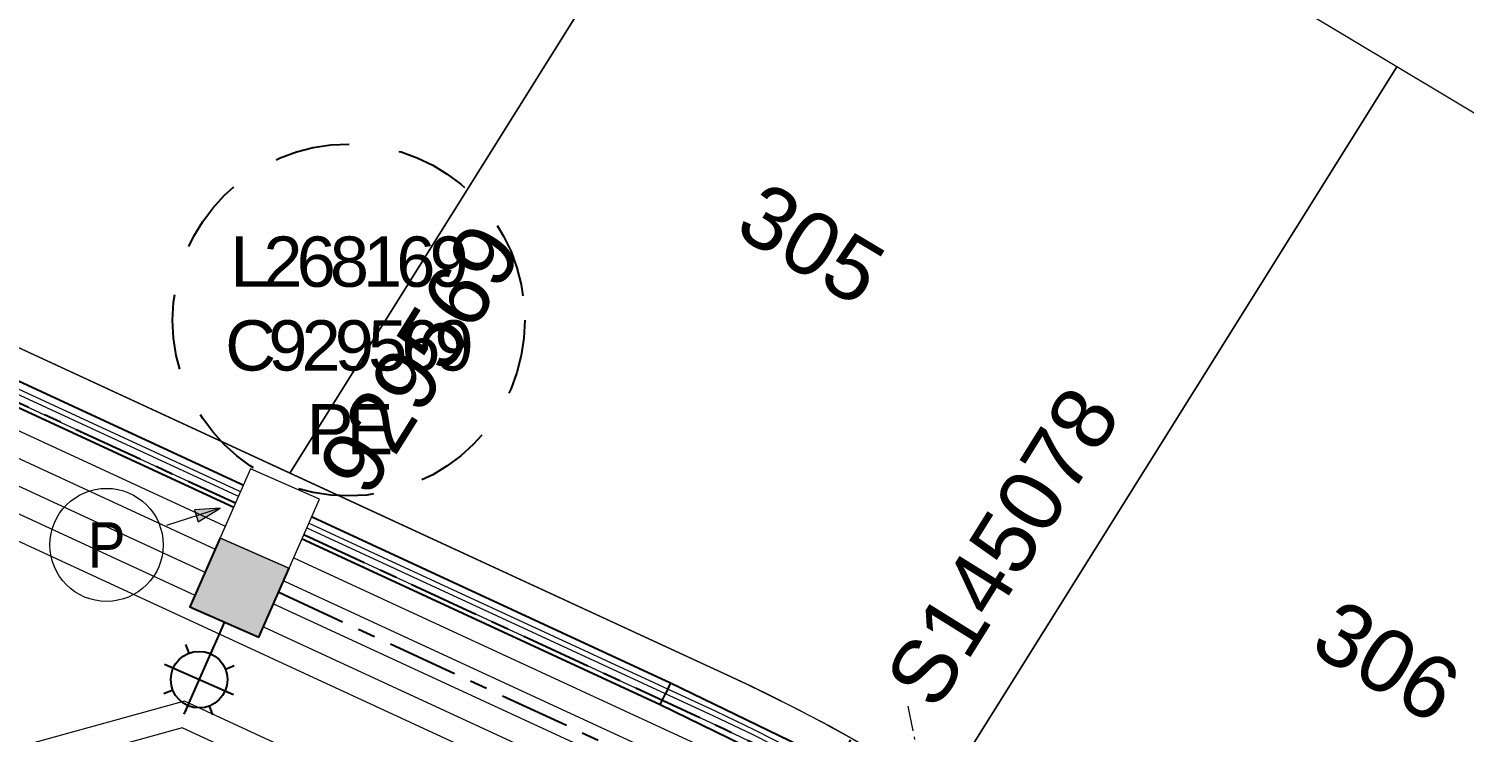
# Model space of a CAD drawing. Header units: metres. Extents: x 264965 to 265706, y 6180501 to 6181430.
# Drawn here: x 265565.4 to 265622.4, y 6181117.9 to 6181145.9 of the extents above; entities that cross this region are included whole.
import ezdxf
from ezdxf.enums import TextEntityAlignment as Align

# ---------------------------------------------------------------- set-up
doc = ezdxf.new("R2010")
doc.units = ezdxf.units.M
for name, pattern in [('Cable Exist UG', [7, 4, -1, 1, -1]), ('Dash', [5, 3, -2]), ('PHANTOM2', [4.45, 2, -0.5, 0.15, -0.5, 0.15, -0.5, 0.15, -0.5])]:
    doc.linetypes.add(name, pattern=pattern)
doc.layers.get('0').update_dxf_attribs({"color": 6})
for name, color, linetype, lineweight in [('_User Miscellaneous1', 30, 'Continuous', 13), ('_User Miscellaneous10', 241, 'Continuous', 13), ('_User Miscellaneous8', 196, 'Continuous', 13), ('_User_LV_Exist', 5, 'Continuous', 25), ('_User_SL_Exist', 4, 'Continuous', 25), ('Cadastre Developer_SP_NEW', 92, 'Continuous', 15)]:
    doc.layers.add(name, color=color, linetype=linetype, lineweight=lineweight)
doc.layers.add('_User Miscellaneous12', color=252, linetype='Continuous', lineweight=13, plot=False, transparency=0.5)
doc.layers.add('Equip_LV_NEW', color=2, linetype='Continuous')
doc.layers.add('UG_Details_SP_MISC', color=7, linetype='Continuous')
doc.styles.add('ARIAL', font='arial.ttf', dxfattribs={"height": 2})
doc.styles.add('COLUMN_LABEL', font='arial.ttf', dxfattribs={"height": 2})
doc.styles.add('POLE_LABEL', font='arial.ttf', dxfattribs={"height": 2})
doc.styles.add('SL_LABEL', font='arial.ttf', dxfattribs={"height": 2})
doc.styles.get("Standard").update_dxf_attribs({"font": 'arial.ttf'})
doc.linetypes.add('Cable 4', pattern='A,4,-0.1,["*",Standard,S=2,R=0,X=0,Y=-1.6],-1.2', length=5.3)

# ---------------------------------------------------------------- blocks, each defined once
blk = doc.blocks.new('LV_UG_LINKS_OPEN_NEW')
at = {"layer": 'Equip_LV_NEW'}
for tag, flags, p in [('ACTUAL_STATUS', 9, (3.167, -1.667)), ('CONSTRUCTED_VOLTAGE', 9, (3.167, -1.833)), ('OPERATING_VOLTAGE', 9, (3.167, -2.167)), ('ORIENTATION', 9, (3.167, -2.333)), ('NO_PHASES', 9, (3.167, -2)), ('STATE', 9, (3.167, -2.5)), ('SWITCH_TYPE', 9, (3.167, -2.667)), ('USAGE', 9, (3.167, -2.833)), ('OWNED_BY', 9, (3.167, -3.167)), ('OPERATED_BY', 9, (3.167, -3.333)), ('NOTES', 9, (3.167, -3)), ('MAINTAINED_BY', 9, (3.167, -3.5)), ('TYPE', 9, (3.167, -3.833)), ('Z', 1, (3.167, -4)), ('NUMBER_OF_PHASES', 9, (3.167, -3.667))]:
    blk.add_attdef(tag, text='', height=0.167, dxfattribs=dict(at, flags=flags)).set_placement(p, align=Align.MIDDLE_LEFT)
blk.add_wipeout([(4, 1.25), (3.969, 1.25), (3.939, 1.248), (3.908, 1.247), (3.877, 1.244), (3.847, 1.241), (3.817, 1.236), (3.786, 1.232), (3.756, 1.226), (3.726, 1.22), (3.696, 1.213), (3.667, 1.205), (3.637, 1.196), (3.608, 1.187), (3.579, 1.177), (3.55, 1.166), (3.522, 1.155), (3.493, 1.143), (3.466, 1.13), (3.438, 1.117), (3.411, 1.102), (3.384, 1.088), (3.357, 1.072), (3.331, 1.056), (3.306, 1.039), (3.28, 1.022), (3.255, 1.004), (3.231, 0.985), (3.207, 0.966), (3.184, 0.947), (3.161, 0.926), (3.138, 0.905), (3.116, 0.884), (3.095, 0.862), (3.074, 0.839), (3.053, 0.816), (3.034, 0.793), (3.015, 0.769), (2.996, 0.745), (2.978, 0.72), (2.961, 0.694), (2.944, 0.669), (2.928, 0.643), (2.912, 0.616), (2.898, 0.589), (2.883, 0.562), (2.87, 0.534), (2.857, 0.507), (2.845, 0.478), (2.834, 0.45), (2.823, 0.421), (2.813, 0.392), (2.804, 0.363), (2.795, 0.333), (2.787, 0.304), (2.78, 0.274), (2.774, 0.244), (2.768, 0.214), (2.764, 0.183), (2.759, 0.153), (2.756, 0.123), (2.753, 0.092), (2.752, 0.061), (2.75, 0.031), (2.75, 0), (2.75, -0.031), (2.752, -0.061), (2.753, -0.092), (2.756, -0.123), (2.759, -0.153), (2.764, -0.183), (2.768, -0.214), (2.774, -0.244), (2.78, -0.274), (2.787, -0.304), (2.795, -0.333), (2.804, -0.363), (2.813, -0.392), (2.823, -0.421), (2.834, -0.45), (2.845, -0.478), (2.857, -0.507), (2.87, -0.534), (2.883, -0.562), (2.898, -0.589), (2.912, -0.616), (2.928, -0.643), (2.944, -0.669), (2.961, -0.694), (2.978, -0.72), (2.996, -0.745), (3.015, -0.769), (3.034, -0.793), (3.053, -0.816), (3.074, -0.839), (3.095, -0.862), (3.116, -0.884), (3.138, -0.905), (3.161, -0.926), (3.184, -0.947), (3.207, -0.966), (3.231, -0.985), (3.255, -1.004), (3.28, -1.022), (3.306, -1.039), (3.331, -1.056), (3.357, -1.072), (3.384, -1.088), (3.411, -1.102), (3.438, -1.117), (3.466, -1.13), (3.493, -1.143), (3.522, -1.155), (3.55, -1.166), (3.579, -1.177), (3.608, -1.187), (3.637, -1.196), (3.667, -1.205), (3.696, -1.213), (3.726, -1.22), (3.756, -1.226), (3.786, -1.232), (3.817, -1.236), (3.847, -1.241), (3.877, -1.244), (3.908, -1.247), (3.939, -1.248), (3.969, -1.25), (4, -1.25), (4.031, -1.25), (4.061, -1.248), (4.092, -1.247), (4.123, -1.244), (4.153, -1.241), (4.183, -1.236), (4.214, -1.232), (4.244, -1.226), (4.274, -1.22), (4.304, -1.213), (4.333, -1.205), (4.363, -1.196), (4.392, -1.187), (4.421, -1.177), (4.45, -1.166), (4.478, -1.155), (4.507, -1.143), (4.534, -1.13), (4.562, -1.117), (4.589, -1.102), (4.616, -1.088), (4.643, -1.072), (4.669, -1.056), (4.694, -1.039), (4.72, -1.022), (4.745, -1.004), (4.769, -0.985), (4.793, -0.966), (4.816, -0.947), (4.839, -0.926), (4.862, -0.905), (4.884, -0.884), (4.905, -0.862), (4.926, -0.839), (4.947, -0.816), (4.966, -0.793), (4.985, -0.769), (5.004, -0.745), (5.022, -0.72), (5.039, -0.694), (5.056, -0.669), (5.072, -0.643), (5.088, -0.616), (5.102, -0.589), (5.117, -0.562), (5.13, -0.534), (5.143, -0.507), (5.155, -0.478), (5.166, -0.45), (5.177, -0.421), (5.187, -0.392), (5.196, -0.363), (5.205, -0.333), (5.213, -0.304), (5.22, -0.274), (5.226, -0.244), (5.232, -0.214), (5.236, -0.183), (5.241, -0.153), (5.244, -0.123), (5.247, -0.092), (5.248, -0.061), (5.25, -0.031), (5.25, 0), (5.25, 0.031), (5.248, 0.061), (5.247, 0.092), (5.244, 0.123), (5.241, 0.153), (5.236, 0.183), (5.232, 0.214), (5.226, 0.244), (5.22, 0.274), (5.213, 0.304), (5.205, 0.333), (5.196, 0.363), (5.187, 0.392), (5.177, 0.421), (5.166, 0.45), (5.155, 0.478), (5.143, 0.507), (5.13, 0.534), (5.117, 0.562), (5.102, 0.589), (5.088, 0.616), (5.072, 0.643), (5.056, 0.669), (5.039, 0.694), (5.022, 0.72), (5.004, 0.745), (4.985, 0.769), (4.966, 0.793), (4.947, 0.816), (4.926, 0.839), (4.905, 0.862), (4.884, 0.884), (4.862, 0.905), (4.839, 0.926), (4.816, 0.947), (4.793, 0.966), (4.769, 0.985), (4.745, 1.004), (4.72, 1.022), (4.694, 1.039), (4.669, 1.056), (4.643, 1.072), (4.616, 1.088), (4.589, 1.102), (4.562, 1.117), (4.534, 1.13), (4.507, 1.143), (4.478, 1.155), (4.45, 1.166), (4.421, 1.177), (4.392, 1.187), (4.363, 1.196), (4.333, 1.205), (4.304, 1.213), (4.274, 1.22), (4.244, 1.226), (4.214, 1.232), (4.183, 1.236), (4.153, 1.241), (4.123, 1.244), (4.092, 1.247), (4.061, 1.248), (4.031, 1.25)]).dxf.layer = 'Equip_LV_NEW'
for p, q in [((3.792, 1.863), (3.792, 1.232)), ((4.208, 1.863), (4.208, 1.232)), ((3.792, -1.232), (3.792, -1.863)), ((4.208, -1.232), (4.208, -1.863))]:
    blk.add_line(p, q, dxfattribs=at)
at = {"layer": 'Equip_LV_NEW', "flags": 128}
blk.add_lwpolyline([(4, 1.25), (3.969, 1.25), (3.939, 1.248), (3.908, 1.247), (3.877, 1.244), (3.847, 1.241), (3.817, 1.236), (3.786, 1.232), (3.756, 1.226), (3.726, 1.22), (3.696, 1.213), (3.667, 1.205), (3.637, 1.196), (3.608, 1.187), (3.579, 1.177), (3.55, 1.166), (3.522, 1.155), (3.493, 1.143), (3.466, 1.13), (3.438, 1.117), (3.411, 1.102), (3.384, 1.088), (3.357, 1.072), (3.331, 1.056), (3.306, 1.039), (3.28, 1.022), (3.255, 1.004), (3.231, 0.985), (3.207, 0.966), (3.184, 0.947), (3.161, 0.926), (3.138, 0.905), (3.116, 0.884), (3.095, 0.862), (3.074, 0.839), (3.053, 0.816), (3.034, 0.793), (3.015, 0.769), (2.996, 0.745), (2.978, 0.72), (2.961, 0.694), (2.944, 0.669), (2.928, 0.643), (2.912, 0.616), (2.898, 0.589), (2.883, 0.562), (2.87, 0.534), (2.857, 0.507), (2.845, 0.478), (2.834, 0.45), (2.823, 0.421), (2.813, 0.392), (2.804, 0.363), (2.795, 0.333), (2.787, 0.304), (2.78, 0.274), (2.774, 0.244), (2.768, 0.214), (2.764, 0.183), (2.759, 0.153), (2.756, 0.123), (2.753, 0.092), (2.752, 0.061), (2.75, 0.031), (2.75, 0), (2.75, -0.031), (2.752, -0.061), (2.753, -0.092), (2.756, -0.123), (2.759, -0.153), (2.764, -0.183), (2.768, -0.214), (2.774, -0.244), (2.78, -0.274), (2.787, -0.304), (2.795, -0.333), (2.804, -0.363), (2.813, -0.392), (2.823, -0.421), (2.834, -0.45), (2.845, -0.478), (2.857, -0.507), (2.87, -0.534), (2.883, -0.562), (2.898, -0.589), (2.912, -0.616), (2.928, -0.643), (2.944, -0.669), (2.961, -0.694), (2.978, -0.72), (2.996, -0.745), (3.015, -0.769), (3.034, -0.793), (3.053, -0.816), (3.074, -0.839), (3.095, -0.862), (3.116, -0.884), (3.138, -0.905), (3.161, -0.926), (3.184, -0.947), (3.207, -0.966), (3.231, -0.985), (3.255, -1.004), (3.28, -1.022), (3.306, -1.039), (3.331, -1.056), (3.357, -1.072), (3.384, -1.088), (3.411, -1.102), (3.438, -1.117), (3.466, -1.13), (3.493, -1.143), (3.522, -1.155), (3.55, -1.166), (3.579, -1.177), (3.608, -1.187), (3.637, -1.196), (3.667, -1.205), (3.696, -1.213), (3.726, -1.22), (3.756, -1.226), (3.786, -1.232), (3.817, -1.236), (3.847, -1.241), (3.877, -1.244), (3.908, -1.247), (3.939, -1.248), (3.969, -1.25), (4, -1.25), (4.031, -1.25), (4.061, -1.248), (4.092, -1.247), (4.123, -1.244), (4.153, -1.241), (4.183, -1.236), (4.214, -1.232), (4.244, -1.226), (4.274, -1.22), (4.304, -1.213), (4.333, -1.205), (4.363, -1.196), (4.392, -1.187), (4.421, -1.177), (4.45, -1.166), (4.478, -1.155), (4.507, -1.143), (4.534, -1.13), (4.562, -1.117), (4.589, -1.102), (4.616, -1.088), (4.643, -1.072), (4.669, -1.056), (4.694, -1.039), (4.72, -1.022), (4.745, -1.004), (4.769, -0.985), (4.793, -0.966), (4.816, -0.947), (4.839, -0.926), (4.862, -0.905), (4.884, -0.884), (4.905, -0.862), (4.926, -0.839), (4.947, -0.816), (4.966, -0.793), (4.985, -0.769), (5.004, -0.745), (5.022, -0.72), (5.039, -0.694), (5.056, -0.669), (5.072, -0.643), (5.088, -0.616), (5.102, -0.589), (5.117, -0.562), (5.13, -0.534), (5.143, -0.507), (5.155, -0.478), (5.166, -0.45), (5.177, -0.421), (5.187, -0.392), (5.196, -0.363), (5.205, -0.333), (5.213, -0.304), (5.22, -0.274), (5.226, -0.244), (5.232, -0.214), (5.236, -0.183), (5.241, -0.153), (5.244, -0.123), (5.247, -0.092), (5.248, -0.061), (5.25, -0.031), (5.25, 0), (5.25, 0.031), (5.248, 0.061), (5.247, 0.092), (5.244, 0.123), (5.241, 0.153), (5.236, 0.183), (5.232, 0.214), (5.226, 0.244), (5.22, 0.274), (5.213, 0.304), (5.205, 0.333), (5.196, 0.363), (5.187, 0.392), (5.177, 0.421), (5.166, 0.45), (5.155, 0.478), (5.143, 0.507), (5.13, 0.534), (5.117, 0.562), (5.102, 0.589), (5.088, 0.616), (5.072, 0.643), (5.056, 0.669), (5.039, 0.694), (5.022, 0.72), (5.004, 0.745), (4.985, 0.769), (4.966, 0.793), (4.947, 0.816), (4.926, 0.839), (4.905, 0.862), (4.884, 0.884), (4.862, 0.905), (4.839, 0.926), (4.816, 0.947), (4.793, 0.966), (4.769, 0.985), (4.745, 1.004), (4.72, 1.022), (4.694, 1.039), (4.669, 1.056), (4.643, 1.072), (4.616, 1.088), (4.589, 1.102), (4.562, 1.117), (4.534, 1.13), (4.507, 1.143), (4.478, 1.155), (4.45, 1.166), (4.421, 1.177), (4.392, 1.187), (4.363, 1.196), (4.333, 1.205), (4.304, 1.213), (4.274, 1.22), (4.244, 1.226), (4.214, 1.232), (4.183, 1.236), (4.153, 1.241), (4.123, 1.244), (4.092, 1.247), (4.061, 1.248), (4.031, 1.25)], close=True, dxfattribs=at)
blk = doc.blocks.new('*U650')
at = {"layer": '_User_LV_Exist'}
for p, q in [((2.5, 1), (2.5, -1)), ((3, 0.75), (3, -0.75)), ((3.5, 0.5), (3.5, -0.5)), ((4, 0.25), (4, -0.25))]:
    blk.add_line(p, q, dxfattribs=at)
at = {"width": 0.9}
blk.add_attdef('ASSET_NUM', text='', height=2, dxfattribs=at).set_placement((4, 2), align=Align.MIDDLE_LEFT)
for tag, p, flags in [('SUBURB', (-2, 0), 1), ('STREETNAME', (-1.8, 0), 9), ('PARENT', (-1.6, 0), 9), ('NOTES', (-1.4, 0), 9), ('LOCATION', (-1.2, 0), 9), ('LEGEND', (-1, 0), 9), ('USAGE', (-0.8, 0), 9), ('SUPPORT_TYPE', (-0.6, 0), 9), ('STATE', (-0.4, 0), 9), ('OWNED_BY', (-0.2, 0), 9)]:
    blk.add_attdef(tag, p, '', height=0.2, rotation=270, dxfattribs=dict(flags=flags))
blk.add_wipeout([(1, 2.5), (1, -2.5), (-1, -2.5), (-1, 2.5)])
blk.add_lwpolyline([(-1, 2.5), (-1, -1.25), (-1, 1.25), (-1, -2.5), (1, -2.5), (1, 2.5)], close=True)
at = {"layer": '_User_LV_Exist'}
blk.add_line((1, 0), (2.5, 0), dxfattribs=at)
at = {"layer": 'Equip_LV_NEW', "ltscale": 10, "rotation": 89.99999999999999}
blk.add_blockref('LV_UG_LINKS_OPEN_NEW', (0, 0), dxfattribs=at)
blk = doc.blocks.new('*U817')
at = {"width": 0.9, "flags": 8}
blk.add_attdef('ASSET_NUM', text='', height=2, dxfattribs=at).set_placement((4, 2), align=Align.MIDDLE_LEFT)
at = {"flags": 1}
blk.add_attdef('Z', (-2.351, -1.813), '', height=0.2, rotation=270, dxfattribs=at)
at = {"ltscale": 10}
blk.add_wipeout([(-1.353, -1.634), (-1.634, 1.353), (1.353, 1.634), (1.634, -1.353)], dxfattribs=at)
blk.add_lwpolyline([(-1.634, 1.353), (-1.353, -1.634), (1.634, -1.353), (1.353, 1.634)], close=True)
at = {"flags": 9}
for tag, p in [('NOTES', (-2, -1.813)), ('SUBURB', (-1.8, -1.813)), ('STREETNAME', (-1.6, -1.813)), ('LOCATION', (-1.4, -1.813)), ('LEGEND', (-1.2, -1.813)), ('USAGE', (-1, -1.813)), ('STATE', (-0.8, -1.813)), ('OWNED_BY', (-0.6, -1.813)), ('COLUMN_TYPE', (-0.4, -1.813)), ('STREET_CODE', (-0.2, -1.813)), ('STRUCTURE_PLANT_NUMBER', (0.031, -1.813))]:
    blk.add_attdef(tag, text='', height=0.2, rotation=270, dxfattribs=at).set_placement(p, align=Align.MIDDLE_LEFT)
blk = doc.blocks.new('*U496')
for tag, height, rotation, flags, p in [('LNUMBER', 1, 161.2335, 8, (-6.306, 3.199)), ('LANTNUMBER', 0.2, 270, 9, (-1.4, 2.6)), ('LOUTREACH', 0.2, 270, 9, (-1.4, 2.2)), ('LOUTREACHVOCAB', 0.2, 270, 9, (-1.4, 2)), ('LRATECODE', 0.2, 270, 9, (-1.4, 1.8)), ('LREMOVE', 0.2, 270, 9, (-1.4, 1.6)), ('LREPLACE', 0.2, 270, 9, (-1.4, 1.4)), ('LTYPE', 0.2, 270, 9, (-1.4, 1.2)), ('LTYPEVOCAB', 0.2, 270, 9, (-1.4, 1)), ('LEGEND', 0.2, 270, 9, (-1.4, 0.8)), ('SUBURB', 0.2, 270, 9, (-1.4, 0.6)), ('STREETNAME', 0.2, 270, 9, (-1.4, 0.4)), ('LOCATION', 0.2, 270, 9, (-1.4, 0.2)), ('LNEW', 0.2, 270, 9, (-6.4, 0)), ('LMASTVOCAB', 0.2, 270, 9, (-6.2, 0)), ('LMAST', 0.2, 270, 9, (-6, 0)), ('LLAMPVOCAB', 0.2, 270, 9, (-5.8, 0)), ('ORIENTATION', 0.2, 270, 9, (-1.6, 0)), ('OPERATING_VOLTAGE', 0.2, 270, 9, (-1.4, 0)), ('NOTES', 0.2, 270, 9, (-1.4, 0)), ('NO_PHASES', 0.2, 270, 9, (-1.2, 0)), ('LANTERN_TYPE', 0.2, 270, 9, (-1, 0)), ('LANTERN_PURPOSE', 0.2, 270, 9, (-0.8, 0)), ('CONTROL_TYPE', 0.2, 270, 9, (-0.6, 0)), ('CONSTRUCTED_VOLTAGE', 0.2, 270, 9, (-0.4, 0)), ('MAINTAINED_BY', 0.2, 270, 9, (-1.4, -0.663))]:
    blk.add_attdef(tag, text='', height=height, rotation=rotation, dxfattribs=dict(flags=flags)).set_placement(p, align=Align.MIDDLE_LEFT)
at = {"style": 'SL_LABEL'}
for tag, height, rotation, flags, p in [('ASSET_NUM', 1, 161.2335, 8, (-6.95, 1.305)), ('STREET_CODE', 0.001, 270, 9, (0.001, 0))]:
    blk.add_attdef(tag, text='', height=height, rotation=rotation, dxfattribs=dict(at, flags=flags)).set_placement(p, align=Align.MIDDLE_LEFT)
for tag, p, height, flags in [('OPERATED_BY', (-1.4, -0.407), 0.2, 9), ('Z', (0, 0), 0.001, 1)]:
    blk.add_attdef(tag, p, '', height=height, rotation=270, dxfattribs=dict(flags=flags))
blk.add_wipeout([(-5.385, 1.83), (-4.45, 2.632), (-3.244, 2.885), (-2.442, 1.95), (-2.189, 0.744), (-3.124, -0.059), (-4.33, -0.311), (-5.133, 0.624)])
for p, q in [((-4.45, 2.632), (-4.285, 2.296)), ((-4.27, -0.133), (-3.305, 2.707)), ((-3.425, 2.352), (-3.305, 2.707)), ((-4.853, 1.649), (-5.208, 1.769)), ((-2.367, 0.804), (-5.208, 1.769)), ((-2.442, 1.95), (-2.778, 1.784)), ((-5.133, 0.624), (-4.796, 0.79)), ((0, 0), (-2.722, 0.925)), ((-4.27, -0.133), (-4.149, 0.222)), ((-3.124, -0.059), (-3.29, 0.278))]:
    blk.add_line(p, q)
blk.add_circle((-3.787, 1.287), 1.125)
at = {"flags": 9}
for tag, p in [('LLAMP', (-5.6, 0)), ('LEXIST', (-5.4, 0)), ('LCHARGE3PERCENT', (-5.2, 0)), ('LCHARGE3', (-5, 0)), ('LCHARGE2PERCENT', (-4.8, 0)), ('LCHARGE2', (-4.6, 0)), ('LCHARGE1PERCENT', (-4.4, 0)), ('LCHARGE1', (-4.2, 0)), ('LCATEGORY', (-4, 0)), ('LBRACKETVOCAB', (-3.8, 0)), ('LBRACKET', (-3.6, 0)), ('LKINGHEIGHT', (-3.4, 0)), ('CREPLACE', (-3.2, 0)), ('CREMOVE', (-3, 0)), ('CNUMBER', (-2.8, 0)), ('CNEW', (-2.6, 0)), ('CEXIST', (-2.4, 0)), ('USAGE', (-2.2, 0)), ('STATE', (-2, 0)), ('OWNED_BY', (-1.8, 0))]:
    blk.add_attdef(tag, text='', height=0.2, rotation=270, dxfattribs=at).set_placement(p, align=Align.MIDDLE_LEFT)
blk = doc.blocks.new('*U453')
h = blk.add_hatch(color=256)
h.dxf.hatch_style = 1
h.paths.add_polyline_path([(-0.503, -3.725), (-0.993, -3.625), (-0.947, -4.655)])
blk.add_line((-0.947, -4.655), (-0.499, -2.45))
at = {"flags": 128}
blk.add_lwpolyline([(-0.503, -3.725), (-0.993, -3.625), (-0.947, -4.655), (-0.503, -3.725)], dxfattribs=at)
blk.add_circle((0, 0), 2.25)
at = {"width": 0.9}
blk.add_attdef('CODE', text='', height=1.8, dxfattribs=at).set_placement((0, 0), align=Align.MIDDLE_CENTER)
at = {"flags": 1}
blk.add_attdef('Z', (0, 0), '', height=0.2, dxfattribs=at)
blk = doc.blocks.new('COLUMN_EXT')
blk.add_hatch(color=256).paths.add_polyline_path([(1.5, -1.5), (1.5, 1.5), (-1.5, 1.5), (-1.5, -1.5)])
blk.add_lwpolyline([(1.5, 1.5), (-1.5, 1.5), (-1.5, -1.5), (1.5, -1.5)], close=True)
at = {"flags": 1}
blk.add_attdef('Z', (-1.813, 2.351), '', height=0.2, rotation=180, dxfattribs=at)
at = {"flags": 9}
for tag, p in [('SUBURB', (-1.813, 1.8)), ('NOTES', (-1.813, 2)), ('STREETNAME', (-1.813, 1.6)), ('LOCATION', (-1.813, 1.4)), ('LEGEND', (-1.813, 1.2)), ('OWNED_BY', (-1.813, 0.6)), ('USAGE', (-1.813, 1)), ('STATE', (-1.813, 0.8)), ('COLUMN_TYPE', (-1.813, 0.4))]:
    blk.add_attdef(tag, text='', height=0.2, rotation=180, dxfattribs=at).set_placement(p, align=Align.MIDDLE_LEFT)
for tag, style, p in [('STRUCTURE_PLANT_NUMBER', 'POLE_LABEL', (-1.813, -0.031)), ('STREET_CODE', 'COLUMN_LABEL', (-1.813, 0.2))]:
    blk.add_attdef(tag, text='', height=0.2, rotation=180, dxfattribs=dict(at, style=style)).set_placement(p, align=Align.MIDDLE_LEFT)
at = {"style": 'COLUMN_LABEL', "width": 0.9, "flags": 8}
blk.add_attdef('ASSET_NUM', text='', height=2, rotation=270, dxfattribs=at).set_placement((2, -4), align=Align.MIDDLE_LEFT)

msp = doc.modelspace()

# ---------------------------------------------------------------- linework, layer by layer
at = {"layer": '_User Miscellaneous1', "ltscale": 0.5}
for p, q in [((265520.634, 6181152.44), (265590.89, 6181119.902)), ((265520.224, 6181151.572), (265590.478, 6181119.034)), ((265590.89, 6181119.902), (265590.684, 6181119.468)), ((265590.89, 6181119.902), (265596.487, 6181117.175)), ((265590.478, 6181119.034), (265590.684, 6181119.468)), ((265590.478, 6181119.034), (265596.035, 6181116.328))]:
    msp.add_line(p, q, dxfattribs=at)
at = {"layer": '_User_LV_Exist', "linetype": 'Cable Exist UG', "ltscale": 0.7, "transparency": 33554687, "flags": 128}
msp.add_lwpolyline([(265600.643, 6181113.823, 0.034819), (265592.484, 6181118.305), (265550.45, 6181137.752)], format="xyb", dxfattribs=at)
at = {"layer": '_User_SL_Exist', "linetype": 'Cable Exist UG', "ltscale": 0.7, "transparency": 33554687, "flags": 128}
msp.add_lwpolyline([(265575.313, 6181123.507), (265591.489, 6181116.011, -0.034747), (265595.673, 6181113.896, -0.034747), (265597.728, 6181112.766), (265600.11, 6181112.971)], format="xyb", dxfattribs=at)
at = {"layer": '_User_SL_Exist', "linetype": 'Dash'}
msp.add_circle((265578.096, 6181134.335), 7, dxfattribs=at)
at = {"layer": 'Cadastre Developer_SP_NEW', "transparency": 33554687, "flags": 128}
msp.add_lwpolyline([(265595.098, 6181159.2), (265572.369, 6181172.828), (265551.518, 6181139.462), (265575.755, 6181128.248)], close=True, dxfattribs=at)
for points in [[(265619.759, 6181144.413), (265595.098, 6181159.2), (265575.755, 6181128.248), (265593.324, 6181120.12, -0.034673), (265601.7, 6181115.515)], [(265643.434, 6181130.217), (265619.759, 6181144.413), (265601.7, 6181115.515, -0.103564), (265621.838, 6181095.659)]]:
    msp.add_lwpolyline(points, format="xyb", close=True, dxfattribs=at)
at = {"layer": 'UG_Details_SP_MISC', "ltscale": 0.5}
for p, q in [((265520.634, 6181152.44), (265590.89, 6181119.902)), ((265520.224, 6181151.572), (265590.478, 6181119.034)), ((265590.89, 6181119.902), (265590.684, 6181119.468)), ((265590.89, 6181119.902), (265596.487, 6181117.175)), ((265590.478, 6181119.034), (265590.684, 6181119.468)), ((265590.478, 6181119.034), (265596.035, 6181116.328))]:
    msp.add_line(p, q, dxfattribs=at)

# ---------------------------------------------------------------- texts
at = {"layer": '_User_SL_Exist', "insert": (265578.006, 6181133.324), "char_height": 2, "attachment_point": 5}
msp.add_mtext('{\\T0.8;L268169\\PC929569\\PPE}', dxfattribs=at)
at = {"layer": 'Cadastre Developer_SP_NEW', "transparency": 33554687, "style": 'ARIAL'}
for s, p in [('305', (265593.348, 6181137.793)), ('306', (265616.216, 6181121.193))]:
    msp.add_text(s, height=2.5, rotation=329.1269, dxfattribs=at).set_placement(p)

# ---------------------------------------------------------------- next in the draw order: block references
at = {"layer": '_User_SL_Exist', "linetype": 'Cable 4', "rotation": 85.0811572931501}
msp.add_blockref('*U496', (265573.754, 6181123.689), dxfattribs=at)

# ---------------------------------------------------------------- next in the draw order: linework, layer by layer
at = {"layer": '_User Miscellaneous10'}
msp.add_lwpolyline([(265543.649, 6180816.081), (265580.425, 6180918.972, -0.015877), (265587.101, 6180935.908), (265627.721, 6181030.198, 0.406457), (265593.324, 6181120.12), (265522.022, 6181153.108, -0.098454), (265461.652, 6181197.04, 0.182856), (265352.412, 6181246.557), (265276.859, 6181251.306), (265272.183, 6181256.61), (265273.875, 6181283.538, 0.288476), (265261.897, 6181305.52), (265219.487, 6181329.251, -0.112599), (265210.289, 6181337.071, 0.162091), (265204.42, 6181342.816), (265196.512, 6181347.24)], format="xyb", dxfattribs=at)
at = {"layer": '_User Miscellaneous12', "color": 6, "transparency": 33554534}
msp.add_lwpolyline([(265542.048, 6180816.653), (265578.824, 6180919.544, -0.015877), (265585.54, 6180936.582), (265626.16, 6181030.87, 0.406457), (265592.61, 6181118.577), (265521.308, 6181151.565, -0.098412), (265460.425, 6181195.863, 0.182805), (265352.305, 6181244.86), (265276.05, 6181249.654), (265270.442, 6181256.014), (265272.179, 6181283.645, 0.288476), (265261.067, 6181304.036), (265218.679, 6181327.756, -0.113686), (265208.838, 6181336.173, 0.166227), (265203.633, 6181341.308), (265195.682, 6181345.757)], format="xyb", dxfattribs=at)
at = {"layer": '_User Miscellaneous12', "color": 4, "transparency": 33554534}
msp.add_lwpolyline([(265542.236, 6180816.586), (265579.012, 6180919.477, -0.015877), (265585.724, 6180936.503), (265626.343, 6181030.791, 0.406457), (265592.694, 6181118.759), (265521.392, 6181151.747, -0.098417), (265460.569, 6181196.002, 0.182811), (265352.317, 6181245.06), (265276.145, 6181249.848), (265270.647, 6181256.084), (265272.378, 6181283.632, 0.288476), (265261.165, 6181304.211), (265218.774, 6181327.932, -0.113559), (265209.009, 6181336.278, 0.165698), (265203.725, 6181341.485), (265195.779, 6181345.931)], format="xyb", dxfattribs=at)
at = {"layer": '_User Miscellaneous12', "color": 5, "transparency": 33554534}
for points in [[(265541.765, 6180816.754), (265578.541, 6180919.645, -0.015877), (265585.264, 6180936.701), (265625.884, 6181030.989, 0.406457), (265592.484, 6181118.305), (265521.182, 6181151.293, -0.098404), (265460.208, 6181195.656, 0.182796), (265352.286, 6181244.561), (265275.907, 6181249.362), (265270.135, 6181255.908), (265271.879, 6181283.664, 0.288476), (265260.921, 6181303.775), (265218.536, 6181327.492, -0.113878), (265208.581, 6181336.016, 0.167045), (265203.495, 6181341.041), (265195.535, 6181345.495)], [(265539.882, 6180817.428), (265576.658, 6180920.318, -0.015877), (265583.428, 6180937.493), (265624.047, 6181031.78, 0.406457), (265591.644, 6181116.49), (265520.343, 6181149.478, -0.098355), (265458.765, 6181194.271, 0.182735), (265352.159, 6181242.565), (265274.955, 6181247.418), (265268.087, 6181255.207), (265269.883, 6181283.789, 0.288476), (265259.944, 6181302.029), (265217.584, 6181325.733, -0.115166), (265206.861, 6181334.979, 0.17342), (265202.575, 6181339.264), (265194.559, 6181343.75)], [(265537.999, 6180818.101), (265574.775, 6180920.991, -0.015877), (265581.592, 6180938.285), (265622.211, 6181032.571, 0.406457), (265590.805, 6181114.674), (265519.503, 6181147.663, -0.098306), (265457.322, 6181192.885, 0.182673), (265352.033, 6181240.569), (265274.002, 6181245.474), (265266.039, 6181254.506), (265267.887, 6181283.915, 0.288476), (265258.967, 6181300.284), (265216.632, 6181323.974, -0.116502), (265205.126, 6181333.966, 0.182178), (265201.662, 6181337.483), (265193.582, 6181342.004)]]:
    msp.add_lwpolyline(points, format="xyb", dxfattribs=at)
at = {"layer": '_User Miscellaneous12', "color": 1, "transparency": 33554534}
for points in [[(265540.824, 6180817.091), (265577.6, 6180919.982, -0.015877), (265584.346, 6180937.097), (265624.966, 6181031.384, 0.406457), (265592.064, 6181117.397), (265520.762, 6181150.386, -0.09838), (265459.487, 6181194.963, 0.182766), (265352.222, 6181243.563), (265275.431, 6181248.39), (265269.111, 6181255.558), (265270.881, 6181283.726, 0.288476), (265260.432, 6181302.902), (265218.06, 6181326.612, -0.114519), (265207.723, 6181335.495, 0.17001), (265203.034, 6181340.153), (265195.047, 6181344.622)], [(265538.94, 6180817.764), (265575.716, 6180920.655, -0.015877), (265582.51, 6180937.889), (265623.129, 6181032.176, 0.406457), (265591.225, 6181115.582), (265519.923, 6181148.571, -0.09833), (265458.043, 6181193.578, 0.182704), (265352.096, 6181241.567), (265274.479, 6181246.446), (265267.063, 6181254.856), (265268.885, 6181283.852, 0.288476), (265259.456, 6181301.157), (265217.108, 6181324.853, -0.115825), (265205.996, 6181334.469, 0.177409), (265202.117, 6181338.374), (265194.07, 6181342.877)], [(265537.057, 6180818.437), (265573.833, 6180921.328, -0.015877), (265580.673, 6180938.681), (265621.292, 6181032.967, 0.406457), (265590.385, 6181113.767), (265519.083, 6181146.755, -0.098282), (265456.601, 6181192.192, 0.182642), (265351.969, 6181239.571), (265273.526, 6181244.502), (265265.015, 6181254.155), (265266.889, 6181283.977, 0.288476), (265258.479, 6181299.411), (265216.155, 6181323.095, -0.117205), (265204.251, 6181333.47, 0.188045), (265201.208, 6181336.591), (265193.094, 6181341.132)]]:
    msp.add_lwpolyline(points, format="xyb", dxfattribs=at)
at = {"layer": '_User Miscellaneous12', "color": 5, "transparency": 33554534}
msp.add_lwpolyline([(265584.702, 6180955.615), (265618.537, 6181034.154, 0.406457), (265589.125, 6181111.044), (265571.565, 6181119.168), (265558.556, 6181115.571), (265514.279, 6181050.552, 0.123106), (265508.161, 6181033.938, -1.666667), (265499.409, 6181039.898, 0.123106), (265512.626, 6181051.678), (265555.655, 6181114.864), (265551.956, 6181128.241), (265517.827, 6181144.031, -0.068428), (265471.725, 6181173.579), (265457.241, 6181171.999), (265382.015, 6181075.342, 0.075943), (265355.633, 6181028.152), (265367.22, 6181008.281), (265431.836, 6180997.196, -0.047314), (265486.699, 6180982.339), (265572.15, 6180950.27)], format="xyb", close=True, dxfattribs=at)
at = {"layer": '_User Miscellaneous12', "color": 1, "transparency": 33554534}
msp.add_lwpolyline([(265583.942, 6180956.378), (265617.619, 6181034.55, 0.406457), (265588.705, 6181110.137), (265571.478, 6181118.107), (265559.176, 6181114.705), (265515.106, 6181049.989, 0.123106), (265509.155, 6181033.83, -1.666667), (265498.944, 6181040.783, 0.123106), (265511.8, 6181052.241), (265554.568, 6181115.044), (265551.116, 6181127.528), (265517.408, 6181143.123, -0.06789), (265471.404, 6181172.539), (265457.771, 6181171.05), (265382.804, 6181074.727, 0.075273), (265356.736, 6181028.245), (265367.849, 6181009.188), (265432.005, 6180998.181, -0.047314), (265487.05, 6180983.275), (265572.126, 6180951.347)], format="xyb", close=True, dxfattribs=at)

# ---------------------------------------------------------------- next in the draw order: block references
at = {"layer": '_User Miscellaneous8', "transparency": 33554687}
ref = msp.add_blockref('*U453', (265568.47, 6181125.387), dxfattribs=dict(at, rotation=119.3988901699086))
ref.add_attrib('CODE', 'P', dxfattribs={"layer": '0', "height": 1.8, "width": 0.9}).set_placement((265568.47, 6181125.387), align=Align.MIDDLE_CENTER)

# ---------------------------------------------------------------- next in the draw order: block references
at = {"layer": '_User_LV_Exist', "ltscale": 0.5}
ref = msp.add_blockref('*U650', (265600.64, 6181113.819), dxfattribs=dict(at, rotation=57.99713287117502))
ref.add_attrib('ASSET_NUM', 'S145078', dxfattribs={"layer": '0', "height": 2.5, "rotation": 57.9971}).set_placement((265600.373, 6181119.388), align=Align.MIDDLE_LEFT)
at = {"layer": '_User_SL_Exist', "rotation": 60.92850282222119}
msp.add_blockref('*U817', (265573.754, 6181123.689), dxfattribs=at)

# ---------------------------------------------------------------- next in the draw order: linework, layer by layer
at = {"layer": '_User Miscellaneous1', "linetype": 'PHANTOM2', "ltscale": 0.5, "flags": 128}
msp.add_lwpolyline([(265600.322, 6181118.971), (265601.17, 6181114.667), (265605.41, 6181115.791)], dxfattribs=at)

# ---------------------------------------------------------------- next in the draw order: block references
at = {"layer": '_User Miscellaneous1', "ltscale": 0.5, "rotation": 66.31463181075651}
msp.add_blockref('COLUMN_EXT', (265574.96, 6181126.436), dxfattribs=at)
at = {"layer": '_User_SL_Exist', "ltscale": 0.5, "rotation": 66.31463181075651}
msp.add_blockref('COLUMN_EXT', (265573.754, 6181123.689), dxfattribs=at)

# ---------------------------------------------------------------- next in the draw order: block references
at = {"layer": '_User Miscellaneous1', "ltscale": 0.5}
ref = msp.add_blockref('*U817', (265574.96, 6181126.436), dxfattribs=dict(at, rotation=60.92850282222119))
ref.add_attrib('ASSET_NUM', '929569', dxfattribs={"layer": '0', "height": 2.5, "rotation": 57.9971}).set_placement((265577.817, 6181127.859), align=Align.MIDDLE_LEFT)
ref = msp.add_blockref('*U650', (265600.64, 6181113.819), dxfattribs=dict(at, rotation=57.99713287117502))
ref.add_attrib('ASSET_NUM', 'S145078', dxfattribs={"layer": '0', "height": 2.5, "rotation": 57.9971}).set_placement((265600.373, 6181119.388), align=Align.MIDDLE_LEFT)

# ---------------------------------------------------------------- next in the draw order: block references
ref = msp.add_blockref('*U650', (265600.64, 6181113.819), dxfattribs=dict(at, rotation=57.99713287117502))
ref.add_attrib('ASSET_NUM', 'S145078', dxfattribs={"layer": '0', "height": 2.5, "rotation": 57.9971}).set_placement((265600.373, 6181119.388), align=Align.MIDDLE_LEFT)

doc.saveas('drawing.dxf')
